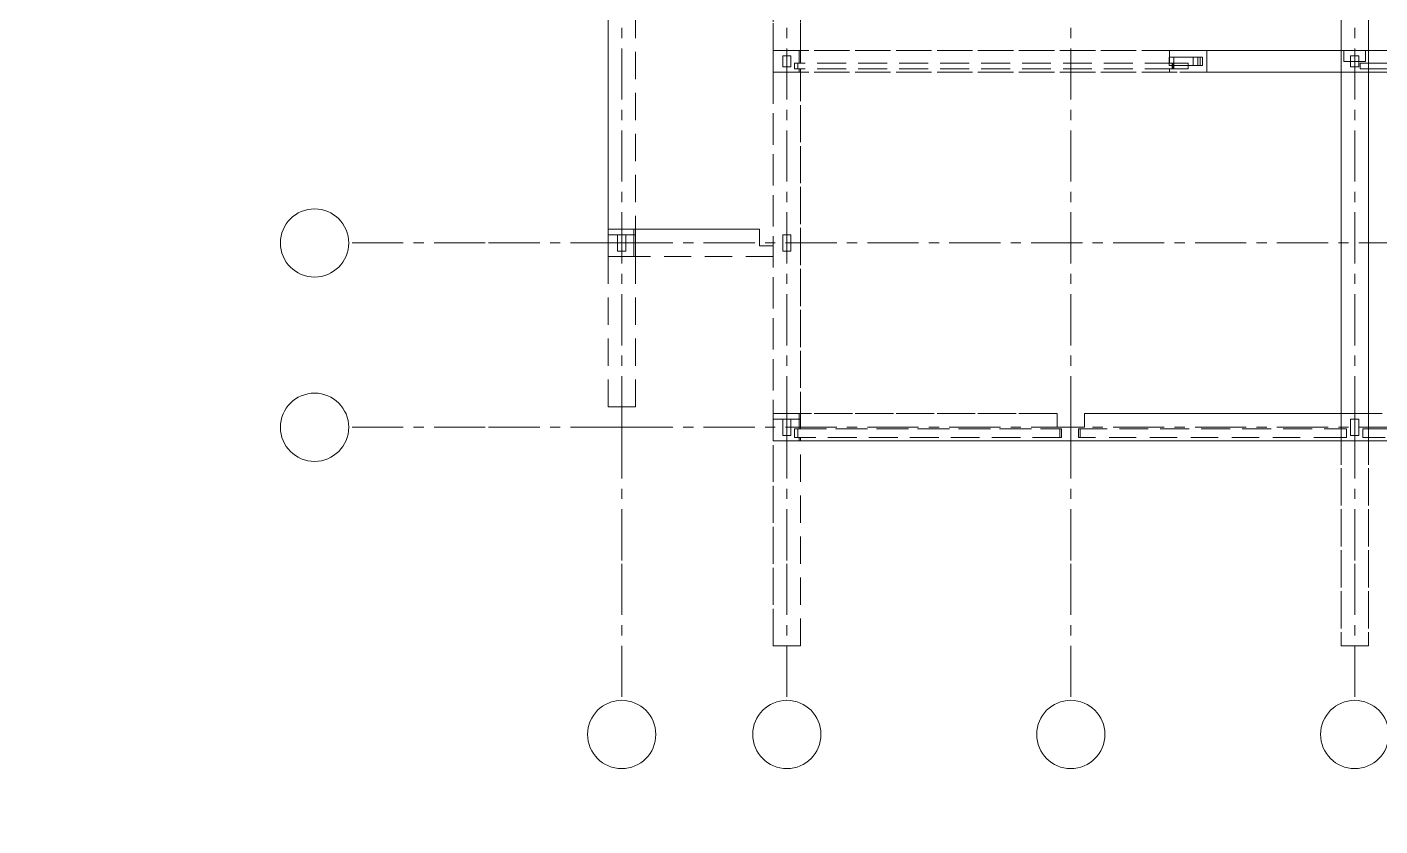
# Model space of a CAD drawing. Header units: millimetres. Extents: x 0 to 10920, y 0 to 297.
# Drawn here: x 5448.8 to 5647, y 0 to 117 of the extents above; entities that cross this region are included whole.
import ezdxf

# ---------------------------------------------------------------- set-up
doc = ezdxf.new("R2010")
doc.units = ezdxf.units.MM
for name, pattern in [('K5LT_AXLED', [12, 7.5, -1.5, 1.5, -1.5]), ('K5LT_DASHED', [6, 4, -2]), ('K5LT_THIN', [0])]:
    doc.linetypes.add(name, pattern=pattern)
doc.layers.add('Системный слой', color=7, linetype='Continuous')
doc.styles.add('KTEXTSTYLE', font='GOST_AU.SHX', dxfattribs={"width": 0.96, "height": 5})

# ---------------------------------------------------------------- blocks, each defined once
blk = doc.blocks.new('U316')
at = {"layer": 'Системный слой', "color": 30, "linetype": 'K5LT_AXLED', "lineweight": 18}
for p, q in [((5515.91416956528, 58.4019691759321), (5495.91416956528, 58.4019691759321)), ((5535.91416956528, 58.4019691759321), (5515.91416956528, 58.4019691759321)), ((5535.91416956528, 58.4019691759321), (5726.51416956528, 58.40196917593208))]:
    blk.add_line(p, q, dxfattribs=at)
at = {"layer": 'Системный слой', "color": 7, "linetype": 'K5LT_THIN', "lineweight": 18}
blk.add_arc((5490.91416956528, 58.4019691759321), 5, 0, 359.999994270422, dxfattribs=at)
blk = doc.blocks.new('U317')
at = {"layer": 'Системный слой', "color": 30, "linetype": 'K5LT_AXLED', "lineweight": 18}
for p, q in [((5515.91416956528, 85.4019691759321), (5495.91416956528, 85.4019691759321)), ((5535.91416956528, 85.4019691759321), (5515.91416956528, 85.4019691759321)), ((5535.91416956528, 85.4019691759321), (5726.51416956528, 85.40196917593208))]:
    blk.add_line(p, q, dxfattribs=at)
at = {"layer": 'Системный слой', "color": 7, "linetype": 'K5LT_THIN', "lineweight": 18}
blk.add_arc((5490.91416956528, 85.4019691759321), 5, 0, 359.999994270422, dxfattribs=at)
blk = doc.blocks.new('U324')
at = {"layer": 'Системный слой', "color": 30, "linetype": 'K5LT_AXLED', "lineweight": 18}
for p, q in [((5535.91416956528, 58.4019691759321), (5535.91416956528, 250.2019691759321)), ((5535.91416956528, 58.4019691759321), (5535.91416956528, 38.4019691759321)), ((5535.91416956528, 38.4019691759321), (5535.91416956528, 18.4019691759321))]:
    blk.add_line(p, q, dxfattribs=at)
at = {"layer": 'Системный слой', "color": 7, "linetype": 'K5LT_THIN', "lineweight": 18}
blk.add_arc((5535.91416956528, 13.4019691759321), 5, 0, 359.999994270422, dxfattribs=at)
blk = doc.blocks.new('U325')
at = {"layer": 'Системный слой', "color": 30, "linetype": 'K5LT_AXLED', "lineweight": 18}
for p, q in [((5560.11416956528, 58.4019691759321), (5560.11416956528, 250.2019691759321)), ((5560.11416956528, 58.4019691759321), (5560.11416956528, 38.4019691759321)), ((5560.11416956528, 38.4019691759321), (5560.11416956528, 18.4019691759321))]:
    blk.add_line(p, q, dxfattribs=at)
at = {"layer": 'Системный слой', "color": 7, "linetype": 'K5LT_THIN', "lineweight": 18}
blk.add_arc((5560.11416956528, 13.4019691759321), 5, 0, 359.999994270422, dxfattribs=at)
blk = doc.blocks.new('U326')
at = {"layer": 'Системный слой', "color": 30, "linetype": 'K5LT_AXLED', "lineweight": 18}
for p, q in [((5601.714169565281, 58.40196917593209), (5601.714169565281, 250.2019691759321)), ((5601.714169565281, 58.40196917593209), (5601.714169565281, 38.40196917593209)), ((5601.714169565281, 38.40196917593209), (5601.714169565281, 18.40196917593209))]:
    blk.add_line(p, q, dxfattribs=at)
at = {"layer": 'Системный слой', "color": 7, "linetype": 'K5LT_THIN', "lineweight": 18}
blk.add_arc((5601.714169565281, 13.40196917593209), 5, 0, 359.999994270422, dxfattribs=at)
blk = doc.blocks.new('U327')
at = {"layer": 'Системный слой', "color": 30, "linetype": 'K5LT_AXLED', "lineweight": 18}
for p, q in [((5643.31416956528, 58.40196917593209), (5643.31416956528, 250.2019691759321)), ((5643.31416956528, 58.40196917593209), (5643.31416956528, 38.40196917593209)), ((5643.31416956528, 38.40196917593209), (5643.31416956528, 18.40196917593209))]:
    blk.add_line(p, q, dxfattribs=at)
at = {"layer": 'Системный слой', "color": 7, "linetype": 'K5LT_THIN', "lineweight": 18}
blk.add_arc((5643.31416956528, 13.40196917593209), 5, 0, 359.999994270422, dxfattribs=at)
blk = doc.blocks.new('U315')
at = {"layer": 'Системный слой'}
for name in ['U324', 'U325', 'U326', 'U327', 'U317', 'U316']:
    blk.add_blockref(name, (0, 0), dxfattribs=at)
blk = doc.blocks.new('U331')
at = {"layer": 'Системный слой', "color": 7, "linetype": 'K5LT_DASHED', "lineweight": 18}
for p, q in [((5533.914176325279, 249.0019497859321), (5533.914232285279, 86.6020332459321)), ((5533.914256325279, 61.40212604593209), (5533.914214345279, 183.2019836859321)), ((5641.314216665279, 58.1617675659321), (5641.314179365279, 166.402026965932)), ((5641.314180665278, 166.402028685932), (5641.314228905279, 26.40181468593204)), ((5537.914204665279, 161.401998645932), (5537.914230425278, 86.60203462593199)), ((5645.31422628528, 58.1617675659321), (5645.314191065279, 160.4020138859321)), ((5645.314192985279, 160.4020146859321), (5645.314239165279, 26.40181606593207)), ((5558.114151445279, 113.6019713459321), (5558.114146825279, 127.0019940059321)), ((5558.114158145279, 127.8019987859321), (5558.114193105279, 26.40207624593197)), ((5562.114152325279, 113.601972725932), (5562.114147445279, 127.801995905932)), ((5562.11416396528, 111.7219983659321), (5562.114158405279, 127.8020001659321)), ((5537.914253845279, 61.40212740593211), (5537.914232625279, 123.002026945932)), ((5558.114151445279, 113.6019713459321), (5562.114152325279, 113.601972725932)), ((5558.114152025279, 113.6019716659321), (5558.11415312528, 110.401970985932)), ((5562.114153525279, 111.7219919459321), (5562.114152885279, 113.6019730459321)), ((5621.669430685279, 113.6019222059321), (5616.163895165279, 113.6019286859321)), ((5616.163895165279, 113.6019286859321), (5616.163895165279, 111.721925345932)), ((5616.163895165279, 113.6019286859321), (5641.714203025279, 113.6019286859321)), ((5621.669430685279, 113.6019222059321), (5621.669430685279, 110.401916145932)), ((5621.669430685279, 113.6019222059321), (5641.714204385279, 113.6019222059321)), ((5641.714204385279, 112.0019191659321), (5641.714204385279, 113.6019222059321)), ((5670.464486745279, 113.6019286859321), (5644.914208585279, 113.6019286859321)), ((5664.958954465279, 113.6019222059321), (5644.914210465279, 113.6019222059321)), ((5644.914210465279, 113.6019222059321), (5644.914210465279, 112.0019191659321)), ((5560.714170445279, 112.8019936859321), (5559.51417030528, 112.8019932859321)), ((5559.51417030528, 112.8019932859321), (5559.514170865279, 111.201993505932)), ((5560.714174365279, 111.201995985932), (5559.514174285279, 111.201995565932)), ((5560.714174365279, 111.201995985932), (5560.714173805279, 112.8019956659321)), ((5561.714182985279, 111.7219983659321), (5562.11416396528, 111.7219983659321)), ((5561.714182985279, 111.7219983659321), (5561.714182985279, 110.9219983059321)), ((5616.105765405278, 112.601923785932), (5616.811109585279, 112.6019256459321)), ((5616.105765405278, 112.601923785932), (5619.627864885279, 112.601920765932)), ((5616.105765405278, 112.601923785932), (5616.105765825279, 111.401921625932)), ((5616.105765825279, 111.401921625932), (5616.811109865279, 111.4019235259321)), ((5616.105765825279, 111.401921625932), (5619.62786528528, 111.4019184859321)), ((5616.714450005279, 111.721924665932), (5616.163895165279, 111.721925345932)), ((5616.163895165279, 111.721925345932), (5618.914163325278, 111.721925345932)), ((5616.714450005279, 110.921923265932), (5616.714450005279, 111.721924665932)), ((5618.914163125279, 111.721924665932), (5616.714450005279, 111.721924665932)), ((5621.022216085279, 112.601922025932), (5616.811109585279, 112.6019256459321)), ((5616.811109585279, 112.6019256459321), (5616.811109865279, 111.4019235259321)), ((5616.811109865279, 111.4019235259321), (5621.022216345279, 111.401919765932)), ((5618.914163125279, 110.921923265932), (5618.914163125279, 111.721924665932)), ((5619.627864885279, 112.601920765932), (5620.68057442528, 112.601921125932)), ((5619.627864885279, 112.601920765932), (5619.62786528528, 111.4019184859321)), ((5620.680574845279, 111.4019188459321), (5619.62786528528, 111.4019184859321)), ((5620.68057442528, 112.601921125932), (5621.022216085279, 112.601922025932)), ((5620.68057442528, 112.601921125932), (5620.680574845279, 111.4019188459321)), ((5621.022216345279, 111.401919765932), (5620.680574845279, 111.4019188459321)), ((5621.022216085279, 112.601922025932), (5621.022216345279, 111.401919765932)), ((5644.914210465279, 112.0019191659321), (5641.714204385279, 112.0019191659321)), ((5642.714211505279, 112.801896745932), (5643.914214465279, 112.801897165932)), ((5642.714211505279, 112.801896745932), (5642.714212065279, 111.201893225932)), ((5643.914215005279, 111.201893645932), (5642.714212065279, 111.201893225932)), ((5643.914214465279, 112.801897165932), (5643.914215005279, 111.201893645932)), ((5644.114210205279, 110.9219239459321), (5644.114210205279, 111.721925345932)), ((5666.114255005279, 111.721924665932), (5644.114210365279, 111.721924665932)), ((5558.114152545279, 110.401970645932), (5562.114153425279, 110.4019720259321)), ((5558.114152545279, 110.401970645932), (5558.114170065279, 59.60197902593209)), ((5561.714182985279, 110.9219983059321), (5562.114164225279, 110.9219983059321)), ((5562.114170945279, 59.60198040593212), (5562.114153425279, 110.4019720259321)), ((5562.114153985279, 110.401972365932), (5562.11415380528, 110.921991765932)), ((5562.114182405279, 58.16199516593202), (5562.114164225279, 110.9219983059321)), ((5616.714450005279, 110.921923265932), (5616.163895165279, 110.9219239459321)), ((5618.914163325278, 110.9219239459321), (5616.163895165279, 110.9219239459321)), ((5616.163895165279, 110.9219239459321), (5616.163895165279, 110.4019231059321)), ((5621.669430685279, 110.401916145932), (5616.163895165279, 110.4019231059321)), ((5670.464486745279, 110.4019231059321), (5616.163895165279, 110.4019231059321)), ((5616.714450005279, 110.921923265932), (5618.914163125279, 110.921923265932)), ((5621.669430685279, 110.401916145932), (5664.958954465279, 110.401916145932)), ((5644.114210205279, 110.9219239459321), (5666.114254485279, 110.9219239459321)), ((5537.914230425278, 86.60203462593199), (5533.914232285279, 86.6020332459321)), ((5533.914233045279, 86.602033785932), (5533.914234145279, 83.40203528593207)), ((5536.514241545279, 86.60204070593201), (5535.314242225279, 86.60204028593202)), ((5535.314242225279, 86.60204028593202), (5535.314243065279, 84.20204208593205)), ((5536.514246865279, 84.202045805932), (5536.514246025279, 86.60204390593208)), ((5537.914231165279, 86.60203516593204), (5537.914232265279, 83.4020366659321)), ((5560.714173805279, 86.601993805932), (5559.514173685279, 86.601993385932)), ((5559.514173685279, 86.601993385932), (5559.514174505279, 84.20199354593205)), ((5560.714178005279, 84.20199726593201), (5560.714177165279, 86.60199700593206)), ((5533.91424096528, 61.4021114659321), (5533.91423338528, 83.40203472593203)), ((5537.914232265279, 83.4020366659321), (5533.914234145279, 83.40203528593207)), ((5536.514246865279, 84.202045805932), (5535.314247605279, 84.202045385932)), ((5537.914231545279, 83.40203610593205), (5537.914239125279, 61.40211284593199)), ((5560.714178005279, 84.20199726593201), (5559.514177925279, 84.20199684593202)), ((5537.914239125279, 61.40211284593199), (5533.91424096528, 61.4021114659321)), ((5558.114170065279, 59.60197902593209), (5562.114170945279, 59.60198040593212)), ((5558.11417064528, 59.60197976593205), (5558.114171745279, 56.40197908593211)), ((5560.714178465279, 59.601990805932), (5559.514178325278, 59.60199038593201)), ((5559.514178325278, 59.60199038593201), (5559.514179165279, 57.20199052593205)), ((5560.714182645279, 57.20199550593199), (5560.714181825279, 59.60199524593205)), ((5562.114171485279, 59.60198114593208), (5562.114171985279, 58.16198084593198)), ((5642.714216025279, 59.60176616593206), (5643.914218965279, 59.60176658593205)), ((5642.714216025279, 59.60176616593206), (5642.714216865279, 57.20176068593209)), ((5643.914218965279, 59.60176658593205), (5643.914219805279, 57.20176110593209)), ((5561.714182985279, 58.16199516593202), (5562.114182405279, 58.16199516593202)), ((5561.714182985279, 58.16199516593202), (5561.714182985279, 56.921995085932)), ((5641.314217265279, 58.16176050593204), (5642.114210565279, 58.16176050593204)), ((5641.314217265279, 58.16176050593204), (5641.31421770528, 56.92175742593201)), ((5642.114210565279, 58.16176050593204), (5642.114210565279, 56.92175742593201)), ((5644.514216505279, 56.92175742593201), (5644.514216505279, 58.16176050593204)), ((5644.514216505279, 58.16176050593204), (5645.314227185279, 58.16176050593204)), ((5645.314227625278, 56.92175742593201), (5645.314227185279, 58.16176050593204)), ((5562.114172045279, 56.40197970593203), (5558.114171165279, 56.401978325932)), ((5558.114181505279, 26.40205624593204), (5558.114171165279, 56.401978325932)), ((5560.714182645279, 57.20199550593199), (5559.514182565279, 57.201995085932)), ((5561.714172505279, 56.92198056593202), (5562.114172405279, 56.92198056593202)), ((5562.114172585279, 56.40198046593199), (5562.114172405279, 56.92198056593202)), ((5562.114182385279, 26.40205762593207), (5562.114172045279, 56.40197970593203)), ((5562.114193365279, 26.402077625932), (5562.114182845279, 56.921995085932)), ((5641.314217085279, 56.92176458593211), (5641.314227605279, 26.40183468593197)), ((5642.114210565279, 56.92175742593201), (5641.31421770528, 56.92175742593201)), ((5643.914219805279, 57.20176110593209), (5642.714216865279, 57.20176068593209)), ((5645.314227625278, 56.92175742593201), (5644.514216505279, 56.92175742593201)), ((5645.314226725279, 56.92176458593211), (5645.314237225279, 26.401836065932)), ((5558.114181505279, 26.40205624593204), (5562.114182385279, 26.40205762593207)), ((5645.314239165279, 26.40181606593207), (5641.314228905279, 26.40181468593204))]:
    blk.add_line(p, q, dxfattribs=at)
blk = doc.blocks.new('U344')
at = {"layer": 'Системный слой', "color": 7, "linetype": 'K5LT_DASHED', "lineweight": 18}
for p, q in [((5558.11412436528, 113.6019855059319), (5643.31418612528, 113.6019147459319)), ((5558.114130505279, 113.601989025932), (5561.93444114528, 113.601990345932)), ((5558.11413160528, 110.401988225932), (5558.114130505279, 113.601989025932)), ((5641.31418330528, 113.6019244059319), (5561.93444114528, 113.601990345932)), ((5561.934441805279, 111.722009225932), (5561.93444114528, 113.601990345932)), ((5641.314184465279, 113.6019196659319), (5641.314185565279, 110.4019113459319)), ((5641.314184465279, 113.6019196659319), (5643.31418448528, 113.6019203659319)), ((5643.314185585279, 110.401912025932), (5643.31418448528, 113.6019203659319)), ((5645.314194525279, 113.6018907459319), (5643.314185045279, 113.6018907459319)), ((5643.314185045279, 113.6018907459319), (5643.314185045279, 110.401882425932)), ((5728.51420120528, 113.6019852659319), (5643.31418666528, 113.6018851459319)), ((5645.31419292528, 113.6018954859319), (5724.69387204528, 113.6019887859319)), ((5645.314194525279, 113.6018907459319), (5645.314194525279, 110.401882425932)), ((5616.575977705279, 111.721941285932), (5561.253918705279, 111.722009225932)), ((5561.253918705279, 110.9220090259319), (5561.253918705279, 111.722009225932)), ((5561.253918705279, 111.722009225932), (5561.934441805279, 111.722009225932)), ((5616.81109320528, 111.721941825932), (5561.934441805279, 111.722009225932)), ((5616.81109290528, 112.601942965932), (5616.10574876528, 112.6019411059319)), ((5616.10574876528, 112.6019411059319), (5616.105749165279, 111.4019389059319)), ((5616.10574876528, 112.6019411059319), (5620.31685568528, 112.601937485932)), ((5616.57597758528, 111.4019401659319), (5616.105749165279, 111.4019389059319)), ((5616.105749165279, 111.4019389059319), (5620.316856105279, 111.4019351459319)), ((5616.575977705279, 111.721941285932), (5616.81109320528, 111.721941825932)), ((5616.57597758528, 111.4019401659319), (5616.575977705279, 111.721941285932)), ((5616.81109310528, 111.401940805932), (5616.57597758528, 111.4019401659319)), ((5616.57597758528, 110.9219398259319), (5616.57597758528, 111.4019401659319)), ((5616.81109290528, 112.601942965932), (5621.022199745279, 112.6019393459319)), ((5616.81109290528, 112.601942965932), (5616.81109320528, 111.721941825932)), ((5616.81109310528, 111.401940805932), (5616.811093165279, 110.921940385932)), ((5616.81109310528, 111.401940805932), (5621.022200165279, 111.401937045932)), ((5621.022199745279, 112.6019393459319), (5620.31685568528, 112.601937485932)), ((5620.31685568528, 112.601937485932), (5620.316856105279, 111.4019351459319)), ((5621.022200165279, 111.401937045932), (5620.316856105279, 111.4019351459319)), ((5621.022200165279, 111.401937045932), (5621.022199745279, 112.6019393459319)), ((5558.114125465279, 110.4019844459319), (5643.314187225279, 110.401905985932)), ((5558.11413160528, 110.401988225932), (5561.93444224528, 110.401989525932)), ((5616.57597758528, 110.9219398259319), (5561.253918705279, 110.9220090259319)), ((5561.253918705279, 110.9220090259319), (5561.934442085279, 110.9220090259319)), ((5616.811093165279, 110.921940385932), (5561.934442085279, 110.9220090259319)), ((5561.934442085279, 110.9220090259319), (5561.93444224528, 110.401989525932)), ((5641.314184405279, 110.401916445932), (5561.93444224528, 110.401989525932)), ((5616.811093165279, 110.921940385932), (5616.57597758528, 110.9219398259319)), ((5641.314185565279, 110.4019113459319), (5643.314185585279, 110.401912025932)), ((5645.314194525279, 110.401882425932), (5643.314185045279, 110.401882425932)), ((5728.51420120528, 110.401984205932), (5643.31418666528, 110.401876385932)), ((5645.31419292528, 110.401887525932), (5724.69387204528, 110.4019879659319)), ((5556.114140145279, 87.40200394593194), (5533.91419346528, 87.40203878593195)), ((5537.71018612528, 87.40205104593188), (5533.914209185279, 87.40204974593188)), ((5533.914210565279, 83.40205146593188), (5533.914209185279, 87.40204974593188)), ((5537.71018612528, 87.40205104593188), (5537.710187505279, 83.40205278593189)), ((5537.71018612528, 87.40205104593188), (5556.114160305279, 87.402022185932)), ((5556.114140985279, 85.00205588593191), (5556.114140145279, 87.40200394593194)), ((5558.114138465279, 83.40199916593193), (5533.91419484528, 83.40203986593188)), ((5537.710187505279, 83.40205278593189), (5533.914210565279, 83.40205146593188)), ((5558.114158085279, 83.4020184659319), (5537.710187505279, 83.40205278593189)), ((5558.114137905279, 85.00205192593188), (5556.114140985279, 85.00205588593191)), ((5558.114137905279, 85.00205192593188), (5558.114138465279, 83.40199916593193)), ((5558.114137085279, 60.40197996593197), (5599.714118665279, 60.4018830459319)), ((5561.934459485279, 60.40199654593191), (5558.114148845279, 60.4019952259319)), ((5558.114148845279, 60.4019952259319), (5558.114150225279, 56.40199422593199)), ((5599.71412712528, 60.40190852593194), (5561.934459485279, 60.40199654593191)), ((5561.934459485279, 60.40199654593191), (5561.934460265279, 58.16199604593189)), ((5599.71412712528, 60.40190852593194), (5599.714127825279, 58.40190588593192)), ((5603.714121905279, 60.40187372593195), (5643.314196085279, 60.401781445932)), ((5641.31420164528, 60.40181158593201), (5603.714129305279, 60.40189920593199)), ((5603.714129305279, 60.40189920593199), (5603.714129985279, 58.4018963459319)), ((5641.31420164528, 60.40181158593201), (5641.31420240528, 58.16177872593195)), ((5643.314193525279, 60.40180150593194), (5641.314202785279, 60.40180082593201)), ((5641.314202785279, 60.40180082593201), (5641.314204165279, 56.40179040593197)), ((5643.314194205279, 60.40176444593192), (5643.314194205279, 56.40175404593189)), ((5643.314194205279, 60.40176444593192), (5645.314212845279, 60.40176444593192)), ((5643.314196085279, 60.401781445932), (5643.314197445279, 56.40177020593197)), ((5643.314196765279, 60.40174440593197), (5682.914256325279, 60.40185030593187)), ((5682.914242445279, 60.40187578593191), (5645.314211245279, 60.40177522593193)), ((5645.314211245279, 60.40177522593193), (5645.314211245279, 58.16177872593195)), ((5645.314212845279, 60.40176444593192), (5645.314212845279, 56.40175404593189)), ((5561.25393926528, 56.92199572593192), (5561.25393926528, 58.16199604593189)), ((5561.25393926528, 58.16199604593189), (5600.126226205279, 58.16188962593195)), ((5561.25393926528, 58.16199604593189), (5561.934460265279, 58.16199604593189)), ((5561.934460265279, 58.16199604593189), (5600.361341085279, 58.16189084593192)), ((5603.714129985279, 58.4018963459319), (5599.714127825279, 58.40190588593192)), ((5600.126226205279, 58.16188962593195), (5600.361341085279, 58.16189084593192)), ((5600.126226205279, 56.92188794593196), (5600.126226205279, 58.16188962593195)), ((5600.361341085279, 58.16189084593192), (5600.36134122528, 56.92188918593195)), ((5602.831800505279, 58.16188222593191), (5603.066915745279, 58.16188344593189)), ((5602.831800505279, 58.16188222593191), (5641.314202605279, 58.1617768659319)), ((5602.831800505279, 58.16188222593191), (5602.831800505279, 56.92188044593189)), ((5603.066915745279, 58.16188344593189), (5641.31420240528, 58.16177872593195)), ((5603.066915745279, 58.16188344593189), (5603.06691590528, 56.92188168593188)), ((5641.314202605279, 58.1617768659319), (5641.31420302528, 56.92177376593202)), ((5683.561451765279, 58.16188344593189), (5645.314211245279, 58.16177872593195)), ((5645.314211525279, 58.1617768659319), (5683.79657110528, 58.16188222593191)), ((5645.314211525279, 58.1617768659319), (5645.314211525279, 56.92177376593202)), ((5558.114138465279, 56.401978325932), (5643.314197445279, 56.40177020593197)), ((5561.934460865279, 56.401995545932), (5558.114150225279, 56.40199422593199)), ((5600.126226205279, 56.92188794593196), (5561.25393926528, 56.92199572593192)), ((5561.25393926528, 56.92199572593192), (5561.934460685279, 56.92199572593192)), ((5600.36134122528, 56.92188918593195), (5561.934460685279, 56.92199572593192)), ((5561.934460685279, 56.92199572593192), (5561.934460865279, 56.401995545932)), ((5561.934460865279, 56.401995545932), (5641.31420302528, 56.40180164593199)), ((5600.126226205279, 56.92188794593196), (5600.36134122528, 56.92188918593195)), ((5602.831800505279, 56.92188044593189), (5603.06691590528, 56.92188168593188)), ((5641.31420302528, 56.92177376593202), (5602.831800505279, 56.92188044593189)), ((5641.314202845279, 56.92177564593192), (5603.06691590528, 56.92188168593188)), ((5641.314202845279, 56.92177564593192), (5641.31420302528, 56.40180164593199)), ((5641.314204165279, 56.40179040593197), (5643.31419490528, 56.40179110593192)), ((5643.314194205279, 56.40175404593189), (5645.314212845279, 56.40175404593189)), ((5728.514208685279, 56.40197062593201), (5643.314196765279, 56.40173314593194)), ((5683.561451765279, 56.92188168593188), (5645.314211245279, 56.92177564593192)), ((5645.314211245279, 56.92177564593192), (5645.314211245279, 56.4017652659319)), ((5724.69387204528, 56.40198652593201), (5645.314211245279, 56.4017652659319)), ((5683.79657110528, 56.92188044593189), (5645.314211525279, 56.92177376593202))]:
    blk.add_line(p, q, dxfattribs=at)

msp = doc.modelspace()

# ---------------------------------------------------------------- block references
at = {"layer": 'Системный слой'}
for name in ['U315', 'U331', 'U344']:
    msp.add_blockref(name, (0, 0), dxfattribs=at)

doc.saveas('drawing.dxf')
